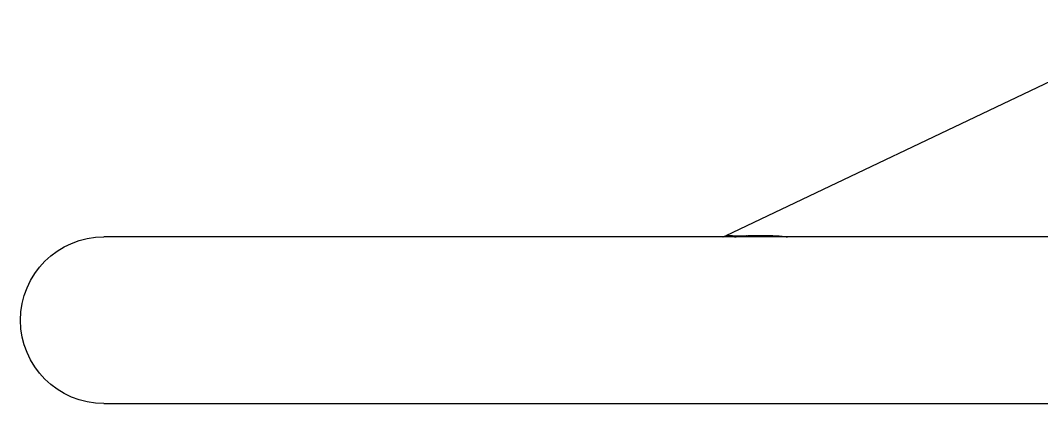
# Model space of a CAD drawing. Header units: millimetres. Extents: x 553637 to 584936, y 5008 to 53898.
# Drawn here: x 562199.9 to 562365.5, y 32734.4 to 32796.6 of the extents above; entities that cross this region are included whole.
import ezdxf

# ---------------------------------------------------------------- set-up
doc = ezdxf.new("R2010")
doc.units = ezdxf.units.MM
doc.header["$LTSCALE"] = 10
doc.header["$MEASUREMENT"] = 0
doc.layers.add('2', color=2, linetype='Continuous')

msp = doc.modelspace()

# ---------------------------------------------------------------- linework, layer by layer
at = {"layer": '2'}
for p, q in [((562387.63, 32796.57), (562314.24, 32761.6)), ((562622.17, 32761.43), (562213.42, 32761.43)), ((562213.42, 32734.36), (562621.52, 32734.36))]:
    msp.add_line(p, q, dxfattribs=at)
at = {"layer": '2', "extrusion": (0, 0, -1)}
msp.add_arc((-562213.42, 32747.9), 13.53, 270, 90, dxfattribs=at)
at = {"layer": '2'}
for points, knots in [([(562313.78, 32761.43), (562313.82, 32761.44), (562313.86, 32761.45), (562314, 32761.5), (562314.12, 32761.54), (562314.25, 32761.6)], [48.742146, 48.742146, 48.742146, 48.742146, 49.32906, 49.32906, 50.66949, 50.66949, 50.66949, 50.66949]), ([(562313.78, 32761.43), (562313.82, 32761.44), (562313.86, 32761.45), (562314, 32761.5), (562314.13, 32761.54), (562314.25, 32761.6)], [48.751933, 48.751933, 48.751933, 48.751933, 49.332133, 49.332133, 50.673972, 50.673972, 50.673972, 50.673972]), ([(562314.25, 32761.6), (562314.3, 32761.63), (562314.36, 32761.65), (562314.43, 32761.66), (562314.44, 32761.66), (562314.45, 32761.66), (562314.46, 32761.66), (562314.54, 32761.67), (562314.64, 32761.67), (562314.76, 32761.67), (562314.76, 32761.66), (562314.77, 32761.66), (562314.78, 32761.66), (562314.81, 32761.66), (562314.85, 32761.66), (562314.89, 32761.66)], [0.9376942, 0.9376942, 0.9376942, 0.9376942, 0.95124636, 0.95124636, 0.95124636, 0.953125, 0.953125, 0.953125, 0.96778669, 0.96778669, 0.96778669, 0.96875, 0.96875, 0.96875, 0.97277958, 0.97277958, 0.97277958, 0.97277958]), ([(562314.25, 32761.6), (562314.3, 32761.63), (562314.36, 32761.65), (562314.43, 32761.66), (562314.44, 32761.66), (562314.45, 32761.66), (562314.46, 32761.66), (562314.54, 32761.67), (562314.64, 32761.67), (562314.76, 32761.67), (562314.76, 32761.66), (562314.77, 32761.66), (562314.78, 32761.66), (562314.84, 32761.66), (562314.91, 32761.66), (562314.98, 32761.65), (562314.99, 32761.65), (562315, 32761.65), (562315.01, 32761.65), (562315.08, 32761.64), (562315.17, 32761.64), (562315.27, 32761.63), (562315.28, 32761.63), (562315.29, 32761.63), (562315.31, 32761.63), (562315.35, 32761.62), (562315.4, 32761.62), (562315.45, 32761.62), (562315.47, 32761.62), (562315.48, 32761.62), (562315.5, 32761.62), (562315.55, 32761.61), (562315.6, 32761.61), (562315.66, 32761.61), (562315.68, 32761.61), (562315.71, 32761.61), (562315.73, 32761.61), (562315.78, 32761.6), (562315.84, 32761.6), (562315.9, 32761.6), (562315.99, 32761.6), (562316.08, 32761.6), (562316.17, 32761.6), (562316.22, 32761.59), (562316.28, 32761.59), (562316.33, 32761.59)], [0.9376942, 0.9376942, 0.9376942, 0.9376942, 0.95124636, 0.95124636, 0.95124636, 0.953125, 0.953125, 0.953125, 0.96778669, 0.96778669, 0.96778669, 0.96875, 0.96875, 0.96875, 0.97584517, 0.97584517, 0.97584517, 0.9765625, 0.9765625, 0.9765625, 0.98366394, 0.98366394, 0.98366394, 0.984375, 0.984375, 0.984375, 0.98744696, 0.98744696, 0.98744696, 0.98828125, 0.98828125, 0.98828125, 0.99111832, 0.99111832, 0.99111832, 0.9921875, 0.9921875, 0.9921875, 0.99468624, 0.99468624, 0.99468624, 0.99816808, 0.99816808, 0.99816808, 1, 1, 1, 1]), ([(562314.93, 32761.65), (562314.95, 32761.65), (562314.96, 32761.65), (562314.98, 32761.65), (562314.99, 32761.65), (562315, 32761.65), (562315.01, 32761.65), (562315.08, 32761.64), (562315.17, 32761.64), (562315.27, 32761.63), (562315.28, 32761.63), (562315.29, 32761.63), (562315.31, 32761.63), (562315.35, 32761.62), (562315.4, 32761.62), (562315.45, 32761.62), (562315.47, 32761.62), (562315.48, 32761.62), (562315.5, 32761.62), (562315.55, 32761.61), (562315.6, 32761.61), (562315.66, 32761.61), (562315.68, 32761.61), (562315.7, 32761.61), (562315.72, 32761.61)], [0.97410503, 0.97410503, 0.97410503, 0.97410503, 0.97584517, 0.97584517, 0.97584517, 0.9765625, 0.9765625, 0.9765625, 0.98366394, 0.98366394, 0.98366394, 0.984375, 0.984375, 0.984375, 0.98744696, 0.98744696, 0.98744696, 0.98828125, 0.98828125, 0.98828125, 0.99111832, 0.99111832, 0.99111832, 0.99196946, 0.99196946, 0.99196946, 0.99196946]), ([(562316.33, 32761.59), (562316.38, 32761.59), (562316.43, 32761.59), (562316.48, 32761.6), (562316.55, 32761.6), (562316.63, 32761.6), (562316.7, 32761.6), (562316.74, 32761.6), (562316.78, 32761.6), (562316.81, 32761.6), (562316.9, 32761.6), (562316.99, 32761.6), (562317.09, 32761.61), (562317.11, 32761.61), (562317.14, 32761.61), (562317.17, 32761.61), (562317.29, 32761.61), (562317.42, 32761.61), (562317.54, 32761.62), (562317.66, 32761.62), (562317.77, 32761.62), (562317.89, 32761.63), (562318.03, 32761.63), (562318.17, 32761.64), (562318.31, 32761.64), (562318.43, 32761.64), (562318.55, 32761.65), (562318.66, 32761.65), (562318.81, 32761.65), (562318.95, 32761.66), (562319.09, 32761.66), (562319.2, 32761.66), (562319.31, 32761.66), (562319.42, 32761.66), (562319.58, 32761.67), (562319.73, 32761.67), (562319.88, 32761.67), (562320.14, 32761.67), (562320.41, 32761.67), (562320.67, 32761.66), (562320.75, 32761.66), (562320.83, 32761.66), (562320.91, 32761.66), (562321.36, 32761.65), (562321.8, 32761.64), (562322.24, 32761.61), (562322.28, 32761.61), (562322.33, 32761.61), (562322.37, 32761.6), (562322.59, 32761.59), (562322.8, 32761.58), (562323.02, 32761.56), (562323.27, 32761.54), (562323.53, 32761.51), (562323.79, 32761.49), (562323.95, 32761.47), (562324.1, 32761.45), (562324.26, 32761.43)], [0, 0, 0, 0, 0.00159512, 0.00159512, 0.00159512, 0.00390625, 0.00390625, 0.00390625, 0.0050774, 0.0050774, 0.0050774, 0.0078125, 0.0078125, 0.0078125, 0.0086334, 0.0086334, 0.0086334, 0.01225831, 0.01225831, 0.01225831, 0.015625, 0.015625, 0.015625, 0.01982824, 0.01982824, 0.01982824, 0.0234375, 0.0234375, 0.0234375, 0.0277885, 0.0277885, 0.0277885, 0.03125, 0.03125, 0.03125, 0.03599351, 0.03599351, 0.03599351, 0.04430812, 0.04430812, 0.04430812, 0.046875, 0.046875, 0.046875, 0.06108893, 0.06108893, 0.06108893, 0.0625, 0.0625, 0.0625, 0.06954328, 0.06954328, 0.06954328, 0.07800978, 0.07800978, 0.07800978, 0.08331335, 0.08331335, 0.08331335, 0.08331335]), ([(562316.33, 32761.59), (562316.38, 32761.59), (562316.43, 32761.59), (562316.48, 32761.6), (562316.55, 32761.6), (562316.63, 32761.6), (562316.7, 32761.6), (562316.74, 32761.6), (562316.78, 32761.6), (562316.81, 32761.6), (562316.9, 32761.6), (562316.99, 32761.6), (562317.09, 32761.61), (562317.11, 32761.61), (562317.14, 32761.61), (562317.17, 32761.61), (562317.29, 32761.61), (562317.42, 32761.61), (562317.54, 32761.62), (562317.66, 32761.62), (562317.77, 32761.62), (562317.89, 32761.63), (562318.03, 32761.63), (562318.17, 32761.64), (562318.31, 32761.64), (562318.43, 32761.64), (562318.55, 32761.65), (562318.66, 32761.65), (562318.81, 32761.65), (562318.95, 32761.66), (562319.09, 32761.66)], [0, 0, 0, 0, 0.00159512, 0.00159512, 0.00159512, 0.00390625, 0.00390625, 0.00390625, 0.0050774, 0.0050774, 0.0050774, 0.0078125, 0.0078125, 0.0078125, 0.0086334, 0.0086334, 0.0086334, 0.01225831, 0.01225831, 0.01225831, 0.015625, 0.015625, 0.015625, 0.01982824, 0.01982824, 0.01982824, 0.0234375, 0.0234375, 0.0234375, 0.0277885, 0.0277885, 0.0277885, 0.0277885]), ([(562317.59, 32761.62), (562317.58, 32761.62), (562317.57, 32761.62), (562317.57, 32761.62), (562317.56, 32761.62), (562317.55, 32761.62), (562317.54, 32761.62)], [0.9872333673, 0.9872333673, 0.9872333673, 0.9872333673, 0.9874469571, 0.9874469571, 0.9874469571, 0.9877090873, 0.9877090873, 0.9877090873, 0.9877090873]), ([(562320.67, 32761.66), (562320.75, 32761.66), (562320.83, 32761.66), (562320.91, 32761.66), (562321.36, 32761.65), (562321.8, 32761.64), (562322.24, 32761.61), (562322.28, 32761.61), (562322.33, 32761.61), (562322.37, 32761.6), (562322.59, 32761.59), (562322.8, 32761.58), (562323.02, 32761.56), (562323.27, 32761.54), (562323.53, 32761.51), (562323.79, 32761.49), (562323.95, 32761.47), (562324.1, 32761.45), (562324.26, 32761.43)], [0.04430812, 0.04430812, 0.04430812, 0.04430812, 0.046875, 0.046875, 0.046875, 0.06108893, 0.06108893, 0.06108893, 0.0625, 0.0625, 0.0625, 0.06954328, 0.06954328, 0.06954328, 0.07800978, 0.07800978, 0.07800978, 0.08331335, 0.08331335, 0.08331335, 0.08331335])]:
    msp.add_open_spline(points, degree=3, knots=knots, dxfattribs=at)
msp.add_rational_spline([(562315.65, 32761.43), (562316, 32761.44), (562316.33, 32761.59)], [0.999487149477, 0.993245543602, 0.999999445494], degree=2, dxfattribs=at)
msp.add_open_spline([(562320.67, 32761.66), (562320.67, 32761.66), (562320.67, 32761.66), (562320.67, 32761.66)], degree=3, dxfattribs=at)

doc.saveas('drawing.dxf')
